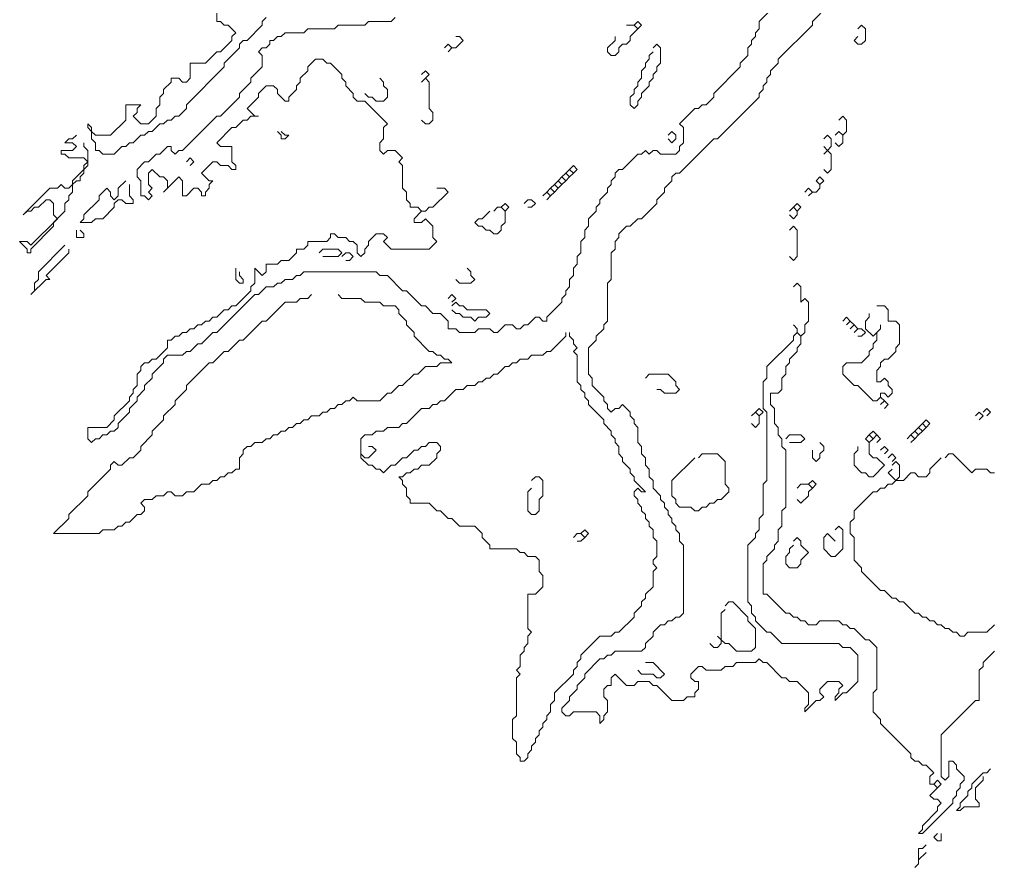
# Model space of a CAD drawing. Header units: metres. Extents: x 0 to 1919, y -1079 to 0.
# Drawn here: x 833 to 1089.5, y -526 to -302.5 of the extents above; entities that cross this region are included whole.
import ezdxf

# ---------------------------------------------------------------- set-up
doc = ezdxf.new("R2010")
doc.units = ezdxf.units.M
doc.layers.add('greeny green lines', color=3, linetype='Continuous')

msp = doc.modelspace()

# ---------------------------------------------------------------- linework, layer by layer
at = {"layer": 'greeny green lines', "lineweight": 20}
for p, q in [((885, -300), (885, -303)), ((1028, -303), (1032, -299)), ((1046, -299), (1042, -303)), ((897, -303), (898, -302)), ((932, -302), (931, -303)), ((885, -303), (886, -303)), ((886, -303), (887, -304)), ((887, -304), (888, -304)), ((888, -304), (890, -306)), ((893, -308), (897, -304)), ((897, -304), (897, -303)), ((909, -305), (908, -306)), ((916, -305), (909, -305)), ((917, -304), (916, -305)), ((924, -304), (917, -304)), ((925, -303), (924, -304)), ((931, -303), (925, -303)), ((993, -304), (995, -304)), ((993, -304), (995, -304)), ((996, -305), (994, -307)), ((995, -304), (996, -303)), ((995, -304), (996, -303)), ((995, -304), (996, -305)), ((996, -303), (997, -304)), ((997, -304), (996, -305)), ((1027, -306), (1028, -305)), ((1028, -305), (1028, -303)), ((1042, -304), (1033, -313)), ((1042, -303), (1042, -304)), ((1054, -305), (1055, -304)), ((1054, -305), (1055, -304)), ((1055, -304), (1056, -305)), ((1056, -305), (1056, -308)), ((890, -306), (889, -307)), ((889, -307), (889, -308)), ((901, -307), (900, -308)), ((902, -307), (901, -307)), ((903, -306), (902, -307)), ((908, -306), (903, -306)), ((948, -307), (949, -307)), ((948, -307), (949, -307)), ((949, -307), (950, -308)), ((990, -308), (990, -307)), ((994, -307), (994, -308)), ((1026, -308), (1027, -307)), ((1027, -307), (1027, -306)), ((1053, -308), (1054, -307)), ((889, -308), (886, -311)), ((887, -314), (891, -310)), ((891, -309), (892, -308)), ((891, -310), (891, -309)), ((892, -308), (893, -308)), ((897, -310), (896, -311)), ((898, -310), (897, -310)), ((899, -309), (898, -310)), ((900, -308), (899, -308)), ((899, -308), (899, -309)), ((945, -310), (946, -309)), ((945, -310), (946, -309)), ((946, -309), (947, -310)), ((947, -310), (946, -309)), ((947, -310), (946, -311)), ((948, -310), (947, -310)), ((950, -308), (948, -310)), ((988, -310), (990, -308)), ((988, -311), (988, -310)), ((992, -309), (991, -310)), ((991, -310), (991, -311)), ((993, -309), (992, -309)), ((994, -308), (993, -309)), ((1000, -310), (1001, -309)), ((1000, -310), (1001, -309)), ((1001, -309), (1002, -310)), ((1002, -310), (1002, -314)), ((1025, -310), (1026, -309)), ((1025, -312), (1025, -310)), ((1026, -309), (1026, -308)), ((1054, -309), (1053, -308)), ((1055, -309), (1054, -309)), ((1056, -308), (1055, -309)), ((885, -311), (882, -314)), ((886, -311), (885, -311)), ((896, -311), (897, -312)), ((897, -312), (897, -315)), ((989, -312), (988, -311)), ((990, -312), (989, -312)), ((991, -311), (990, -312)), ((999, -312), (1000, -311)), ((999, -313), (999, -312)), ((1023, -314), (1025, -312)), ((877, -325), (887, -315)), ((882, -314), (878, -314)), ((878, -314), (878, -318)), ((887, -315), (887, -314)), ((897, -315), (894, -318)), ((909, -315), (911, -313)), ((909, -316), (909, -315)), ((911, -313), (913, -313)), ((913, -313), (914, -314)), ((914, -314), (915, -314)), ((915, -314), (918, -317)), ((997, -316), (998, -315)), ((998, -314), (999, -313)), ((998, -315), (998, -314)), ((1002, -314), (1001, -315)), ((1001, -315), (1001, -316)), ((1016, -322), (1023, -315)), ((1023, -315), (1023, -314)), ((1033, -314), (1031, -316)), ((1033, -313), (1033, -314)), ((875, -318), (873, -318)), ((873, -318), (873, -319)), ((876, -319), (875, -318)), ((878, -318), (877, -319)), ((894, -318), (894, -319)), ((907, -318), (909, -316)), ((907, -319), (907, -318)), ((918, -317), (918, -318)), ((918, -318), (919, -319)), ((928, -318), (929, -319)), ((928, -318), (929, -319)), ((939, -317), (940, -316)), ((939, -317), (940, -316)), ((939, -319), (940, -318)), ((939, -319), (940, -318)), ((940, -316), (941, -317)), ((941, -317), (940, -318)), ((940, -318), (941, -319)), ((996, -319), (997, -318)), ((997, -318), (997, -316)), ((1000, -318), (999, -319)), ((1001, -316), (1000, -317)), ((1000, -317), (1000, -318)), ((1031, -317), (1030, -318)), ((1030, -318), (1030, -319)), ((1031, -316), (1031, -317)), ((873, -319), (871, -321)), ((877, -319), (876, -319)), ((894, -319), (891, -322)), ((896, -322), (898, -320)), ((898, -320), (900, -320)), ((900, -320), (901, -321)), ((906, -320), (907, -319)), ((906, -321), (906, -320)), ((919, -319), (919, -320)), ((919, -320), (921, -322)), ((929, -319), (929, -320)), ((929, -320), (930, -321)), ((941, -319), (941, -326)), ((995, -321), (996, -320)), ((996, -320), (996, -319)), ((999, -320), (997, -322)), ((999, -319), (999, -320)), ((1030, -319), (1029, -320)), ((1029, -320), (1029, -321)), ((871, -322), (870, -323)), ((870, -323), (870, -325)), ((871, -321), (871, -322)), ((891, -323), (886, -328)), ((891, -322), (891, -323)), ((893, -326), (896, -323)), ((896, -323), (896, -322)), ((901, -321), (901, -322)), ((901, -322), (903, -324)), ((904, -323), (906, -321)), ((904, -324), (904, -323)), ((921, -322), (921, -323)), ((921, -323), (922, -324)), ((925, -323), (924, -322)), ((926, -323), (925, -323)), ((927, -324), (926, -323)), ((930, -323), (929, -324)), ((930, -321), (930, -323)), ((994, -323), (995, -322)), ((994, -325), (994, -323)), ((995, -322), (995, -321)), ((997, -323), (996, -324)), ((997, -322), (997, -323)), ((1014, -325), (1016, -323)), ((1016, -323), (1016, -322)), ((1028, -323), (1017, -334)), ((1029, -321), (1028, -322)), ((1028, -322), (1028, -323)), ((865, -325), (861, -325)), ((861, -325), (861, -329)), ((864, -326), (865, -325)), ((870, -325), (869, -326)), ((877, -326), (877, -325)), ((903, -324), (904, -324)), ((922, -324), (924, -324)), ((924, -324), (930, -330)), ((929, -324), (927, -324)), ((995, -326), (994, -325)), ((996, -325), (995, -326)), ((996, -324), (996, -325)), ((1012, -326), (1013, -325)), ((1013, -325), (1014, -325)), ((863, -328), (864, -327)), ((865, -330), (863, -328)), ((864, -327), (864, -326)), ((869, -328), (867, -330)), ((869, -326), (869, -328)), ((873, -329), (874, -328)), ((874, -328), (875, -328)), ((875, -328), (877, -326)), ((885, -328), (876, -337)), ((886, -328), (885, -328)), ((895, -328), (893, -326)), ((893, -329), (894, -328)), ((894, -328), (896, -328)), ((896, -328), (895, -328)), ((941, -326), (942, -327)), ((942, -327), (942, -329)), ((1007, -330), (1011, -326)), ((1011, -326), (1012, -326)), ((1049, -329), (1050, -328)), ((1049, -329), (1050, -328)), ((1050, -328), (1051, -329)), ((852, -331), (851, -330)), ((851, -330), (851, -331)), ((861, -329), (857, -333)), ((867, -330), (865, -330)), ((868, -332), (870, -330)), ((870, -330), (871, -330)), ((871, -330), (872, -329)), ((872, -329), (873, -329)), ((890, -331), (892, -329)), ((892, -329), (893, -329)), ((930, -330), (929, -331)), ((940, -330), (939, -329)), ((941, -330), (940, -330)), ((942, -329), (941, -330)), ((1008, -331), (1007, -330)), ((1051, -329), (1051, -332)), ((848, -333), (847, -334)), ((848, -333), (847, -334)), ((851, -331), (852, -332)), ((852, -332), (852, -331)), ((853, -333), (852, -332)), ((852, -332), (852, -334)), ((857, -333), (853, -333)), ((863, -335), (865, -333)), ((865, -333), (866, -333)), ((866, -333), (867, -332)), ((867, -332), (868, -332)), ((885, -335), (889, -331)), ((889, -331), (890, -331)), ((901, -332), (902, -333)), ((901, -332), (902, -333)), ((903, -333), (902, -332)), ((902, -333), (902, -334)), ((903, -334), (904, -333)), ((904, -333), (903, -333)), ((929, -331), (929, -334)), ((1004, -333), (1005, -332)), ((1004, -333), (1005, -332)), ((1005, -332), (1006, -333)), ((1006, -333), (1006, -334)), ((1008, -335), (1008, -331)), ((1045, -334), (1046, -333)), ((1045, -334), (1046, -333)), ((1046, -333), (1047, -334)), ((1048, -333), (1049, -332)), ((1048, -333), (1049, -332)), ((1049, -332), (1050, -333)), ((1050, -333), (1049, -332)), ((1051, -332), (1050, -333)), ((1050, -333), (1050, -335)), ((846, -334), (845, -335)), ((845, -335), (847, -335)), ((847, -334), (846, -334)), ((847, -335), (848, -336)), ((848, -336), (847, -337)), ((850, -336), (850, -335)), ((851, -337), (850, -336)), ((852, -334), (853, -335)), ((853, -335), (853, -337)), ((858, -338), (860, -336)), ((860, -336), (861, -336)), ((861, -336), (862, -335)), ((862, -335), (863, -335)), ((872, -336), (870, -338)), ((873, -336), (872, -336)), ((873, -337), (873, -336)), ((886, -336), (885, -335)), ((889, -336), (886, -336)), ((889, -340), (889, -336)), ((902, -334), (903, -334)), ((929, -334), (928, -335)), ((928, -335), (928, -337)), ((1005, -335), (1004, -334)), ((1006, -334), (1005, -335)), ((1016, -334), (1007, -343)), ((1007, -336), (1008, -335)), ((1007, -337), (1007, -336)), ((1017, -334), (1016, -334)), ((1046, -337), (1045, -336)), ((1047, -336), (1046, -337)), ((1047, -334), (1047, -336)), ((1049, -336), (1048, -335)), ((1050, -335), (1049, -336)), ((847, -337), (844, -337)), ((844, -337), (844, -338)), ((844, -338), (845, -338)), ((845, -338), (846, -339)), ((851, -341), (851, -337)), ((853, -337), (854, -337)), ((854, -337), (855, -338)), ((855, -338), (858, -338)), ((869, -338), (867, -340)), ((870, -338), (869, -338)), ((874, -338), (873, -337)), ((875, -337), (874, -338)), ((876, -337), (875, -337)), ((928, -337), (929, -338)), ((929, -338), (930, -337)), ((930, -337), (932, -337)), ((932, -337), (934, -339)), ((992, -342), (996, -338)), ((996, -338), (997, -338)), ((997, -338), (998, -337)), ((998, -337), (999, -338)), ((999, -338), (1000, -337)), ((1000, -337), (1001, -337)), ((1001, -337), (1002, -338)), ((1002, -338), (1006, -338)), ((1006, -338), (1007, -337)), ((1045, -338), (1046, -337)), ((1045, -338), (1046, -337)), ((1046, -337), (1047, -338)), ((1047, -338), (1047, -342)), ((846, -339), (850, -339)), ((850, -339), (851, -340)), ((851, -340), (850, -341)), ((850, -341), (850, -342)), ((850, -342), (851, -341)), ((866, -340), (864, -342)), ((867, -340), (866, -340)), ((877, -340), (878, -339)), ((877, -340), (878, -339)), ((878, -339), (879, -340)), ((879, -340), (878, -341)), ((881, -343), (884, -340)), ((884, -340), (885, -340)), ((885, -340), (886, -341)), ((886, -341), (888, -341)), ((888, -341), (889, -342)), ((890, -341), (889, -340)), ((890, -342), (890, -341)), ((934, -339), (933, -340)), ((933, -340), (934, -341)), ((934, -341), (934, -347)), ((978, -342), (979, -341)), ((978, -342), (979, -341)), ((979, -341), (980, -342)), ((850, -342), (847, -345)), ((849, -344), (850, -343)), ((850, -343), (850, -342)), ((864, -342), (864, -344)), ((867, -343), (868, -342)), ((867, -346), (867, -343)), ((868, -342), (870, -344)), ((883, -345), (881, -343)), ((889, -342), (890, -342)), ((976, -344), (977, -343)), ((976, -344), (977, -343)), ((977, -343), (978, -342)), ((977, -343), (978, -342)), ((977, -343), (978, -344)), ((978, -342), (979, -343)), ((979, -343), (978, -344)), ((980, -342), (979, -343)), ((990, -343), (991, -342)), ((990, -344), (990, -343)), ((991, -342), (992, -342)), ((1006, -343), (1005, -344)), ((1007, -343), (1006, -343)), ((1046, -343), (1045, -342)), ((1047, -342), (1046, -343)), ((844, -346), (843, -347)), ((845, -347), (844, -346)), ((847, -346), (846, -347)), ((847, -345), (847, -346)), ((847, -346), (848, -345)), ((847, -348), (847, -346)), ((848, -345), (849, -345)), ((849, -345), (849, -344)), ((861, -345), (859, -347)), ((861, -345), (859, -347)), ((862, -349), (862, -346)), ((864, -344), (865, -345)), ((865, -345), (865, -349)), ((868, -347), (867, -346)), ((870, -344), (871, -344)), ((871, -344), (872, -345)), ((871, -348), (875, -344)), ((872, -345), (872, -347)), ((875, -344), (876, -345)), ((876, -345), (876, -349)), ((883, -346), (884, -345)), ((884, -345), (883, -345)), ((883, -347), (883, -346)), ((973, -347), (974, -346)), ((973, -347), (974, -346)), ((974, -346), (975, -345)), ((974, -346), (975, -345)), ((974, -346), (975, -347)), ((975, -345), (976, -344)), ((975, -345), (976, -344)), ((975, -345), (976, -346)), ((976, -346), (975, -347)), ((976, -344), (977, -345)), ((977, -345), (976, -346)), ((978, -344), (977, -345)), ((988, -347), (989, -346)), ((989, -345), (990, -344)), ((989, -346), (989, -345)), ((1005, -345), (1003, -347)), ((1005, -344), (1005, -345)), ((1043, -345), (1044, -344)), ((1043, -345), (1044, -344)), ((1043, -345), (1044, -346)), ((1043, -345), (1044, -346)), ((1044, -344), (1045, -345)), ((1045, -345), (1044, -346)), ((1044, -346), (1044, -347)), ((841, -347), (834, -354)), ((843, -347), (841, -347)), ((846, -347), (845, -347)), ((846, -349), (847, -348)), ((856, -347), (854, -349)), ((857, -348), (856, -347)), ((857, -349), (857, -348)), ((859, -347), (859, -349)), ((867, -348), (868, -347)), ((868, -349), (867, -348)), ((872, -347), (871, -348)), ((877, -349), (879, -347)), ((879, -347), (880, -347)), ((880, -347), (881, -348)), ((881, -348), (881, -349)), ((882, -348), (883, -347)), ((882, -349), (882, -348)), ((934, -347), (935, -348)), ((935, -348), (935, -350)), ((946, -348), (942, -352)), ((943, -347), (945, -347)), ((943, -347), (945, -347)), ((945, -347), (946, -348)), ((971, -349), (972, -348)), ((971, -349), (972, -348)), ((972, -348), (973, -347)), ((972, -348), (973, -347)), ((972, -348), (973, -349)), ((973, -347), (974, -348)), ((974, -348), (973, -349)), ((975, -347), (974, -348)), ((986, -350), (988, -348)), ((988, -348), (988, -347)), ((1003, -348), (1001, -350)), ((1003, -347), (1003, -348)), ((1040, -348), (1041, -347)), ((1040, -348), (1041, -347)), ((1041, -347), (1042, -348)), ((1042, -348), (1041, -347)), ((1042, -348), (1041, -349)), ((1043, -348), (1042, -348)), ((1044, -347), (1043, -348)), ((838, -352), (840, -350)), ((840, -350), (841, -350)), ((841, -350), (842, -351)), ((842, -351), (842, -354)), ((845, -351), (846, -350)), ((845, -353), (845, -351)), ((846, -350), (846, -349)), ((854, -350), (850, -354)), ((854, -349), (854, -350)), ((858, -350), (857, -349)), ((859, -349), (858, -350)), ((858, -351), (859, -350)), ((858, -352), (858, -351)), ((859, -350), (860, -350)), ((860, -350), (861, -351)), ((861, -351), (863, -351)), ((863, -350), (862, -349)), ((863, -351), (863, -350)), ((865, -349), (866, -349)), ((866, -349), (867, -350)), ((867, -350), (868, -349)), ((876, -349), (877, -349)), ((881, -349), (882, -349)), ((935, -350), (936, -351)), ((936, -351), (936, -352)), ((960, -352), (961, -351)), ((960, -352), (961, -351)), ((961, -351), (962, -352)), ((966, -351), (967, -350)), ((966, -351), (967, -350)), ((967, -350), (968, -350)), ((968, -350), (969, -351)), ((969, -351), (968, -352)), ((973, -349), (972, -350)), ((985, -352), (986, -351)), ((986, -351), (986, -350)), ((1001, -351), (997, -355)), ((1001, -350), (1001, -351)), ((1037, -352), (1038, -351)), ((1037, -352), (1038, -351)), ((1038, -351), (1039, -352)), ((834, -354), (835, -353)), ((835, -353), (836, -353)), ((836, -353), (837, -352)), ((837, -352), (838, -352)), ((842, -356), (845, -353)), ((855, -355), (858, -352)), ((936, -352), (938, -352)), ((939, -353), (937, -355)), ((938, -352), (939, -353)), ((939, -353), (938, -352)), ((940, -353), (939, -353)), ((941, -352), (940, -353)), ((942, -352), (941, -352)), ((955, -355), (957, -353)), ((958, -353), (959, -352)), ((958, -353), (959, -352)), ((959, -352), (960, -352)), ((960, -352), (961, -353)), ((962, -352), (961, -353)), ((961, -353), (961, -356)), ((968, -352), (967, -352)), ((983, -355), (985, -353)), ((985, -353), (985, -352)), ((1036, -353), (1037, -352)), ((1036, -353), (1037, -352)), ((1037, -352), (1038, -353)), ((1039, -352), (1038, -353)), ((1038, -353), (1038, -354)), ((843, -355), (836, -362)), ((842, -354), (843, -355)), ((842, -357), (842, -356)), ((850, -355), (849, -356)), ((849, -356), (852, -356)), ((850, -354), (850, -355)), ((852, -356), (853, -355)), ((853, -355), (855, -355)), ((937, -355), (937, -356)), ((937, -356), (939, -356)), ((939, -356), (940, -355)), ((940, -355), (942, -357)), ((953, -356), (954, -355)), ((954, -357), (953, -356)), ((954, -355), (955, -355)), ((961, -356), (960, -357)), ((983, -357), (983, -355)), ((996, -355), (994, -357)), ((997, -355), (996, -355)), ((1037, -355), (1036, -354)), ((1038, -354), (1037, -355)), ((836, -363), (842, -357)), ((848, -358), (848, -360)), ((848, -358), (848, -360)), ((850, -359), (849, -358)), ((850, -360), (850, -359)), ((916, -359), (915, -359)), ((915, -359), (915, -360)), ((917, -360), (916, -359)), ((927, -359), (925, -361)), ((929, -359), (927, -359)), ((930, -360), (929, -359)), ((942, -357), (942, -360)), ((955, -357), (954, -357)), ((956, -358), (955, -357)), ((957, -358), (956, -358)), ((958, -359), (957, -358)), ((959, -359), (958, -359)), ((960, -358), (959, -359)), ((960, -357), (960, -358)), ((982, -358), (983, -357)), ((982, -360), (982, -358)), ((993, -357), (991, -359)), ((991, -359), (991, -360)), ((994, -357), (993, -357)), ((1036, -358), (1037, -357)), ((1036, -358), (1037, -357)), ((1037, -357), (1038, -358)), ((1038, -358), (1038, -365)), ((835, -361), (833, -361)), ((833, -361), (835, -363)), ((836, -362), (835, -361)), ((848, -360), (850, -360)), ((914, -361), (909, -361)), ((909, -361), (909, -362)), ((915, -360), (914, -361)), ((919, -360), (917, -360)), ((920, -361), (919, -360)), ((921, -361), (920, -361)), ((922, -362), (921, -361)), ((925, -361), (925, -362)), ((929, -361), (930, -360)), ((931, -363), (929, -361)), ((943, -361), (941, -363)), ((942, -360), (943, -361)), ((981, -361), (982, -360)), ((981, -364), (981, -361)), ((991, -360), (990, -361)), ((990, -361), (990, -363)), ((835, -363), (835, -364)), ((835, -364), (836, -364)), ((836, -364), (836, -363)), ((845, -362), (838, -369)), ((845, -362), (838, -369)), ((840, -370), (846, -364)), ((846, -364), (846, -363)), ((906, -364), (904, -366)), ((908, -363), (906, -363)), ((906, -363), (906, -364)), ((909, -362), (908, -363)), ((912, -364), (913, -363)), ((912, -364), (913, -363)), ((913, -363), (917, -363)), ((917, -363), (918, -364)), ((918, -364), (917, -365)), ((918, -365), (919, -364)), ((918, -365), (919, -364)), ((919, -364), (920, -364)), ((920, -364), (921, -365)), ((922, -364), (922, -362)), ((923, -365), (922, -364)), ((924, -364), (923, -365)), ((925, -362), (924, -363)), ((924, -363), (924, -364)), ((941, -363), (931, -363)), ((980, -365), (981, -364)), ((990, -363), (989, -364)), ((989, -364), (989, -371)), ((902, -366), (901, -367)), ((904, -366), (902, -366)), ((917, -365), (913, -365)), ((920, -366), (919, -366)), ((921, -365), (920, -366)), ((980, -367), (980, -365)), ((1037, -366), (1036, -365)), ((1038, -365), (1037, -366)), ((838, -369), (838, -371)), ((890, -368), (890, -371)), ((890, -368), (890, -371)), ((891, -370), (891, -369)), ((897, -370), (895, -368)), ((895, -368), (895, -372)), ((898, -369), (897, -370)), ((901, -367), (898, -367)), ((898, -367), (898, -369)), ((907, -370), (908, -369)), ((908, -369), (927, -369)), ((927, -369), (928, -370)), ((951, -368), (952, -369)), ((951, -368), (952, -369)), ((952, -369), (952, -370)), ((979, -368), (980, -367)), ((979, -370), (979, -368)), ((836, -375), (840, -371)), ((838, -371), (837, -372)), ((841, -371), (840, -370)), ((840, -371), (841, -371)), ((890, -371), (891, -372)), ((892, -371), (891, -370)), ((892, -372), (892, -371)), ((902, -372), (903, -371)), ((903, -371), (905, -371)), ((905, -371), (906, -370)), ((906, -370), (907, -370)), ((928, -370), (930, -370)), ((930, -370), (934, -374)), ((949, -372), (948, -371)), ((952, -370), (953, -371)), ((953, -371), (952, -372)), ((978, -371), (979, -370)), ((978, -373), (978, -371)), ((989, -371), (988, -372)), ((837, -374), (836, -375)), ((837, -372), (837, -374)), ((894, -374), (890, -378)), ((891, -372), (892, -372)), ((895, -372), (894, -373)), ((894, -373), (894, -374)), ((896, -375), (898, -373)), ((898, -373), (900, -373)), ((900, -373), (901, -372)), ((901, -372), (902, -372)), ((934, -374), (935, -374)), ((935, -374), (939, -378)), ((952, -372), (949, -372)), ((977, -374), (978, -373)), ((977, -375), (977, -374)), ((988, -372), (988, -382)), ((1037, -373), (1038, -372)), ((1037, -373), (1038, -372)), ((1038, -372), (1039, -373)), ((1039, -373), (1039, -377)), ((885, -385), (895, -375)), ((895, -375), (896, -375)), ((903, -377), (898, -382)), ((906, -377), (903, -377)), ((907, -376), (906, -377)), ((909, -376), (907, -376)), ((910, -375), (909, -376)), ((910, -375), (909, -376)), ((918, -376), (917, -375)), ((923, -376), (918, -376)), ((924, -377), (923, -376)), ((928, -377), (924, -377)), ((929, -378), (928, -377)), ((946, -376), (947, -375)), ((946, -376), (947, -375)), ((947, -375), (948, -376)), ((948, -376), (947, -377)), ((947, -378), (948, -377)), ((947, -378), (948, -377)), ((948, -377), (949, -378)), ((972, -381), (976, -377)), ((976, -376), (977, -375)), ((976, -377), (976, -376)), ((1039, -377), (1040, -376)), ((1040, -376), (1041, -377)), ((1041, -377), (1041, -382)), ((887, -379), (885, -381)), ((888, -379), (887, -379)), ((889, -378), (888, -379)), ((890, -378), (889, -378)), ((932, -378), (929, -378)), ((933, -379), (932, -378)), ((933, -380), (933, -379)), ((939, -378), (940, -378)), ((940, -378), (942, -380)), ((948, -380), (947, -379)), ((949, -378), (950, -378)), ((950, -378), (951, -379)), ((951, -379), (956, -379)), ((956, -379), (957, -380)), ((1059, -378), (1061, -378)), ((1059, -378), (1061, -378)), ((1061, -378), (1062, -379)), ((1062, -379), (1062, -382)), ((882, -382), (881, -383)), ((883, -382), (882, -382)), ((884, -381), (883, -382)), ((885, -381), (884, -381)), ((897, -382), (892, -387)), ((898, -382), (897, -382)), ((935, -382), (933, -380)), ((935, -383), (935, -382)), ((942, -380), (944, -380)), ((944, -380), (946, -382)), ((946, -382), (946, -384)), ((949, -380), (948, -380)), ((950, -381), (949, -380)), ((952, -381), (950, -381)), ((953, -382), (952, -381)), ((954, -381), (953, -382)), ((956, -381), (954, -381)), ((957, -380), (956, -381)), ((967, -383), (969, -381)), ((969, -381), (970, -381)), ((970, -381), (971, -382)), ((971, -382), (972, -382)), ((972, -382), (972, -381)), ((988, -382), (987, -383)), ((1041, -382), (1040, -383)), ((1050, -382), (1051, -381)), ((1050, -382), (1051, -381)), ((1051, -381), (1052, -382)), ((1051, -383), (1052, -382)), ((1051, -383), (1052, -382)), ((1052, -382), (1051, -383)), ((1052, -382), (1053, -383)), ((1056, -382), (1057, -381)), ((1056, -384), (1056, -382)), ((1057, -381), (1057, -380)), ((1062, -382), (1064, -382)), ((1064, -382), (1065, -383)), ((878, -384), (877, -385)), ((879, -384), (878, -384)), ((880, -383), (879, -384)), ((881, -383), (880, -383)), ((937, -385), (935, -383)), ((946, -384), (948, -384)), ((948, -384), (949, -385)), ((953, -385), (954, -384)), ((954, -384), (957, -384)), ((957, -384), (958, -385)), ((959, -385), (961, -383)), ((961, -383), (963, -383)), ((963, -383), (964, -384)), ((964, -384), (965, -384)), ((965, -384), (966, -383)), ((966, -383), (967, -383)), ((987, -384), (985, -386)), ((987, -383), (987, -384)), ((1038, -384), (1037, -383)), ((1038, -385), (1038, -384)), ((1040, -383), (1040, -385)), ((1052, -384), (1053, -383)), ((1052, -384), (1053, -383)), ((1053, -383), (1052, -384)), ((1053, -383), (1054, -384)), ((1053, -385), (1054, -384)), ((1053, -385), (1054, -384)), ((1054, -384), (1053, -385)), ((1054, -384), (1055, -384)), ((1055, -384), (1056, -385)), ((1058, -386), (1056, -384)), ((1060, -384), (1058, -386)), ((1059, -385), (1060, -384)), ((1060, -384), (1060, -383)), ((1060, -383), (1060, -384)), ((1065, -383), (1065, -388)), ((873, -387), (872, -387)), ((872, -387), (872, -389)), ((874, -386), (873, -387)), ((875, -386), (874, -386)), ((876, -385), (875, -386)), ((877, -385), (876, -385)), ((881, -388), (884, -385)), ((884, -385), (885, -385)), ((891, -387), (888, -390)), ((892, -387), (891, -387)), ((937, -386), (937, -385)), ((941, -390), (937, -386)), ((949, -385), (953, -385)), ((958, -385), (959, -385)), ((977, -386), (973, -390)), ((977, -385), (977, -386)), ((977, -385), (977, -386)), ((978, -386), (978, -385)), ((979, -387), (978, -386)), ((979, -388), (979, -387)), ((985, -387), (983, -389)), ((985, -386), (985, -387)), ((1030, -394), (1037, -387)), ((1037, -386), (1038, -385)), ((1037, -387), (1037, -386)), ((1038, -385), (1039, -386)), ((1039, -386), (1038, -385)), ((1040, -385), (1039, -386)), ((1039, -386), (1039, -388)), ((1055, -386), (1054, -386)), ((1056, -385), (1055, -386)), ((1058, -388), (1059, -387)), ((1059, -387), (1059, -385)), ((872, -389), (869, -392)), ((878, -390), (880, -388)), ((880, -388), (881, -388)), ((980, -389), (979, -388)), ((979, -390), (980, -389)), ((983, -389), (983, -396)), ((1039, -388), (1038, -389)), ((1038, -389), (1038, -390)), ((1057, -390), (1058, -389)), ((1058, -389), (1058, -388)), ((1065, -388), (1064, -389)), ((1064, -389), (1064, -390)), ((868, -392), (867, -393)), ((869, -392), (868, -392)), ((871, -392), (872, -391)), ((871, -393), (871, -392)), ((872, -391), (876, -391)), ((876, -391), (877, -390)), ((877, -390), (878, -390)), ((887, -390), (884, -393)), ((888, -390), (887, -390)), ((942, -390), (941, -390)), ((943, -391), (942, -390)), ((944, -391), (943, -391)), ((945, -392), (944, -391)), ((946, -392), (945, -392)), ((947, -393), (946, -392)), ((965, -392), (964, -393)), ((967, -392), (965, -392)), ((968, -391), (967, -392)), ((971, -391), (968, -391)), ((972, -390), (971, -391)), ((973, -390), (972, -390)), ((980, -391), (979, -390)), ((980, -398), (980, -391)), ((1038, -390), (1036, -392)), ((1036, -392), (1036, -393)), ((1055, -393), (1057, -391)), ((1057, -391), (1057, -390)), ((1061, -392), (1060, -393)), ((1062, -392), (1061, -392)), ((1064, -390), (1062, -392)), ((865, -395), (864, -396)), ((866, -393), (865, -394)), ((865, -394), (865, -395)), ((867, -393), (866, -393)), ((868, -396), (871, -393)), ((883, -393), (877, -399)), ((884, -393), (883, -393)), ((938, -396), (940, -394)), ((940, -394), (943, -394)), ((943, -394), (944, -393)), ((944, -393), (947, -393)), ((961, -394), (959, -396)), ((962, -394), (961, -394)), ((963, -393), (962, -394)), ((964, -393), (963, -393)), ((1030, -397), (1030, -394)), ((1036, -393), (1035, -394)), ((1035, -394), (1035, -396)), ((1050, -394), (1051, -393)), ((1050, -396), (1050, -394)), ((1051, -393), (1055, -393)), ((1060, -394), (1059, -395)), ((1059, -395), (1059, -398)), ((1060, -393), (1060, -394)), ((864, -396), (864, -399)), ((866, -399), (868, -397)), ((868, -397), (868, -396)), ((934, -399), (937, -396)), ((937, -396), (938, -396)), ((956, -397), (955, -398)), ((957, -397), (956, -397)), ((958, -396), (957, -397)), ((959, -396), (958, -396)), ((983, -396), (984, -397)), ((984, -397), (984, -399)), ((998, -397), (999, -396)), ((998, -397), (999, -396)), ((999, -396), (1004, -396)), ((1004, -396), (1006, -398)), ((1029, -398), (1030, -397)), ((1035, -396), (1034, -397)), ((1034, -397), (1034, -400)), ((1053, -399), (1050, -396)), ((1060, -398), (1061, -397)), ((1061, -397), (1062, -398)), ((864, -399), (863, -400)), ((863, -400), (863, -401)), ((864, -402), (866, -400)), ((866, -400), (866, -399)), ((877, -400), (874, -403)), ((877, -399), (877, -400)), ((931, -401), (933, -399)), ((933, -399), (934, -399)), ((948, -400), (945, -403)), ((950, -400), (948, -400)), ((951, -399), (950, -400)), ((953, -399), (951, -399)), ((954, -398), (953, -399)), ((955, -398), (954, -398)), ((981, -399), (980, -398)), ((981, -400), (981, -399)), ((982, -401), (981, -400)), ((984, -399), (987, -402)), ((1002, -400), (1001, -400)), ((1003, -401), (1002, -400)), ((1006, -398), (1006, -399)), ((1006, -399), (1007, -400)), ((1007, -400), (1006, -401)), ((1029, -405), (1029, -398)), ((1034, -400), (1033, -401)), ((1054, -399), (1053, -399)), ((1058, -403), (1054, -399)), ((1059, -398), (1060, -398)), ((1062, -398), (1062, -399)), ((1062, -399), (1063, -400)), ((1063, -400), (1063, -401)), ((863, -401), (862, -402)), ((862, -402), (862, -403)), ((864, -403), (864, -402)), ((920, -403), (921, -402)), ((921, -402), (922, -403)), ((928, -403), (930, -401)), ((930, -401), (931, -401)), ((982, -402), (982, -401)), ((983, -403), (982, -402)), ((987, -402), (987, -403)), ((1006, -401), (1003, -401)), ((1033, -401), (1031, -401)), ((1031, -401), (1031, -404)), ((1059, -403), (1060, -402)), ((1059, -403), (1060, -402)), ((1060, -402), (1059, -403)), ((1061, -401), (1060, -401)), ((1060, -401), (1060, -402)), ((1060, -402), (1061, -403)), ((1062, -402), (1061, -401)), ((1063, -401), (1062, -402)), ((862, -403), (858, -407)), ((862, -405), (864, -403)), ((862, -406), (862, -405)), ((874, -404), (871, -407)), ((874, -403), (874, -404)), ((914, -406), (915, -405)), ((915, -405), (916, -405)), ((916, -405), (917, -404)), ((917, -404), (918, -404)), ((918, -404), (919, -403)), ((919, -403), (920, -403)), ((922, -403), (928, -403)), ((939, -405), (935, -409)), ((941, -405), (939, -405)), ((942, -404), (941, -405)), ((943, -404), (942, -404)), ((944, -403), (943, -404)), ((945, -403), (944, -403)), ((983, -404), (983, -403)), ((987, -408), (983, -404)), ((987, -403), (988, -404)), ((988, -404), (988, -405)), ((988, -405), (989, -406)), ((989, -406), (990, -405)), ((990, -405), (991, -405)), ((991, -405), (992, -404)), ((992, -404), (994, -406)), ((1027, -406), (1028, -405)), ((1027, -406), (1028, -405)), ((1028, -405), (1029, -406)), ((1030, -406), (1029, -405)), ((1031, -404), (1032, -405)), ((1032, -405), (1032, -409)), ((1059, -403), (1058, -403)), ((1060, -404), (1061, -403)), ((1060, -404), (1061, -403)), ((1061, -403), (1060, -404)), ((1061, -403), (1062, -404)), ((1062, -404), (1061, -405)), ((1087, -406), (1088, -405)), ((1087, -406), (1088, -405)), ((1088, -405), (1089, -406)), ((858, -407), (858, -408)), ((859, -409), (862, -406)), ((871, -407), (871, -408)), ((909, -408), (910, -407)), ((910, -407), (912, -407)), ((912, -407), (913, -406)), ((913, -406), (914, -406)), ((994, -406), (994, -407)), ((994, -407), (995, -408)), ((1026, -407), (1027, -406)), ((1026, -407), (1027, -406)), ((1027, -406), (1028, -407)), ((1029, -406), (1028, -407)), ((1028, -407), (1028, -409)), ((1030, -424), (1030, -406)), ((1085, -407), (1086, -406)), ((1085, -407), (1086, -406)), ((1086, -406), (1087, -407)), ((1087, -407), (1086, -408)), ((1089, -406), (1088, -407)), ((856, -410), (851, -410)), ((851, -410), (851, -413)), ((858, -408), (856, -410)), ((858, -411), (859, -410)), ((859, -410), (859, -409)), ((871, -408), (868, -411)), ((903, -411), (904, -410)), ((904, -410), (905, -410)), ((905, -410), (906, -409)), ((906, -409), (907, -409)), ((907, -409), (908, -408)), ((908, -408), (909, -408)), ((930, -410), (929, -411)), ((933, -410), (930, -410)), ((934, -409), (933, -410)), ((935, -409), (934, -409)), ((987, -409), (987, -408)), ((989, -411), (987, -409)), ((995, -408), (995, -409)), ((995, -409), (996, -410)), ((996, -410), (996, -414)), ((1027, -410), (1026, -409)), ((1028, -409), (1027, -410)), ((1032, -409), (1033, -410)), ((1033, -410), (1033, -412)), ((1069, -411), (1070, -410)), ((1069, -411), (1070, -410)), ((1070, -410), (1071, -409)), ((1070, -410), (1071, -409)), ((1070, -410), (1071, -411)), ((1071, -409), (1072, -408)), ((1071, -409), (1072, -408)), ((1071, -409), (1072, -410)), ((1072, -410), (1071, -411)), ((1072, -408), (1073, -409)), ((1073, -409), (1072, -410)), ((854, -413), (855, -412)), ((855, -412), (856, -412)), ((856, -412), (857, -411)), ((857, -411), (858, -411)), ((868, -412), (865, -415)), ((868, -411), (868, -412)), ((899, -413), (900, -412)), ((900, -412), (901, -412)), ((901, -412), (902, -411)), ((902, -411), (903, -411)), ((924, -412), (923, -413)), ((926, -412), (924, -412)), ((927, -411), (926, -412)), ((929, -411), (927, -411)), ((989, -412), (989, -411)), ((990, -413), (989, -412)), ((1033, -412), (1034, -413)), ((1035, -413), (1036, -412)), ((1035, -413), (1036, -412)), ((1036, -412), (1039, -412)), ((1039, -412), (1040, -413)), ((1056, -413), (1057, -412)), ((1056, -413), (1057, -412)), ((1057, -412), (1058, -411)), ((1057, -412), (1058, -411)), ((1057, -412), (1058, -413)), ((1058, -411), (1059, -412)), ((1058, -413), (1059, -412)), ((1058, -413), (1059, -412)), ((1059, -412), (1058, -413)), ((1059, -412), (1060, -413)), ((1067, -413), (1068, -412)), ((1067, -413), (1068, -412)), ((1068, -412), (1069, -411)), ((1068, -412), (1069, -411)), ((1068, -412), (1069, -413)), ((1069, -411), (1070, -412)), ((1070, -412), (1069, -413)), ((1071, -411), (1070, -412)), ((851, -413), (852, -414)), ((852, -414), (853, -413)), ((853, -413), (854, -413)), ((865, -415), (865, -416)), ((892, -416), (893, -415)), ((893, -415), (894, -415)), ((894, -415), (895, -414)), ((895, -414), (897, -414)), ((897, -414), (898, -413)), ((898, -413), (899, -413)), ((923, -413), (923, -418)), ((925, -415), (926, -415)), ((925, -415), (926, -415)), ((926, -415), (927, -416)), ((938, -416), (939, -415)), ((939, -415), (940, -415)), ((940, -415), (941, -414)), ((941, -414), (943, -414)), ((943, -414), (944, -415)), ((944, -415), (944, -416)), ((990, -414), (990, -413)), ((991, -415), (990, -414)), ((991, -417), (991, -415)), ((996, -414), (997, -415)), ((997, -415), (997, -417)), ((1034, -413), (1034, -415)), ((1034, -415), (1035, -416)), ((1039, -414), (1036, -414)), ((1040, -413), (1039, -414)), ((1044, -414), (1045, -415)), ((1044, -414), (1045, -415)), ((1045, -415), (1045, -416)), ((1054, -416), (1054, -415)), ((1056, -413), (1057, -414)), ((1056, -413), (1057, -414)), ((1058, -413), (1057, -414)), ((1057, -414), (1057, -417)), ((1060, -413), (1059, -414)), ((1060, -416), (1061, -415)), ((1060, -416), (1061, -415)), ((1061, -415), (1062, -416)), ((1069, -413), (1068, -414)), ((862, -418), (860, -420)), ((863, -418), (862, -418)), ((865, -416), (863, -418)), ((891, -418), (892, -417)), ((891, -421), (891, -418)), ((892, -417), (892, -416)), ((924, -418), (923, -417)), ((923, -418), (925, -420)), ((925, -418), (924, -418)), ((927, -416), (925, -418)), ((932, -420), (934, -418)), ((934, -418), (935, -418)), ((935, -418), (937, -416)), ((937, -416), (938, -416)), ((943, -418), (941, -420)), ((944, -416), (943, -417)), ((943, -417), (943, -418)), ((992, -418), (991, -417)), ((992, -419), (992, -418)), ((997, -417), (998, -418)), ((998, -418), (998, -420)), ((1005, -424), (1011, -418)), ((1012, -418), (1013, -417)), ((1012, -418), (1013, -417)), ((1013, -417), (1017, -417)), ((1017, -417), (1019, -419)), ((1035, -416), (1035, -431)), ((1042, -418), (1042, -416)), ((1043, -419), (1042, -418)), ((1044, -418), (1043, -419)), ((1045, -416), (1044, -417)), ((1044, -417), (1044, -418)), ((1053, -417), (1054, -416)), ((1053, -420), (1053, -417)), ((1057, -417), (1058, -418)), ((1058, -418), (1059, -418)), ((1059, -418), (1061, -420)), ((1062, -416), (1061, -417)), ((1062, -418), (1063, -417)), ((1062, -418), (1063, -417)), ((1063, -417), (1064, -418)), ((1064, -418), (1063, -419)), ((1073, -421), (1076, -418)), ((1077, -418), (1078, -417)), ((1077, -418), (1078, -417)), ((1078, -417), (1079, -417)), ((1079, -417), (1084, -422)), ((858, -419), (857, -420)), ((857, -420), (857, -421)), ((859, -420), (858, -419)), ((860, -420), (859, -420)), ((925, -420), (926, -420)), ((926, -420), (927, -421)), ((929, -422), (931, -420)), ((931, -420), (932, -420)), ((939, -420), (938, -421)), ((941, -420), (939, -420)), ((994, -421), (992, -419)), ((998, -420), (999, -421)), ((1019, -419), (1019, -425)), ((1055, -422), (1053, -420)), ((1061, -420), (1058, -423)), ((1063, -420), (1064, -419)), ((1063, -420), (1064, -419)), ((1064, -419), (1065, -420)), ((1065, -420), (1065, -423)), ((857, -421), (851, -427)), ((885, -424), (886, -423)), ((886, -423), (887, -423)), ((887, -423), (888, -422)), ((888, -422), (889, -422)), ((889, -422), (890, -421)), ((890, -421), (891, -421)), ((927, -421), (928, -421)), ((928, -421), (929, -422)), ((934, -423), (933, -423)), ((933, -423), (934, -424)), ((935, -422), (934, -423)), ((936, -422), (935, -422)), ((937, -421), (936, -422)), ((938, -421), (937, -421)), ((968, -424), (969, -423)), ((968, -424), (969, -423)), ((969, -423), (970, -423)), ((970, -423), (971, -424)), ((994, -422), (994, -421)), ((995, -423), (994, -422)), ((995, -424), (995, -423)), ((999, -421), (999, -423)), ((999, -423), (1000, -424)), ((1056, -422), (1055, -422)), ((1057, -423), (1056, -422)), ((1058, -423), (1057, -423)), ((1062, -422), (1063, -421)), ((1064, -424), (1062, -422)), ((1065, -423), (1064, -424)), ((1066, -424), (1068, -422)), ((1068, -422), (1069, -422)), ((1069, -422), (1070, -423)), ((1070, -423), (1072, -423)), ((1072, -423), (1073, -422)), ((1073, -422), (1073, -421)), ((1084, -422), (1085, -421)), ((1085, -421), (1088, -421)), ((1088, -421), (1089, -422)), ((1089, -422), (1090, -422)), ((879, -427), (881, -425)), ((881, -425), (883, -425)), ((883, -425), (884, -424)), ((884, -424), (885, -424)), ((934, -424), (934, -425)), ((934, -425), (935, -426)), ((971, -424), (971, -428)), ((998, -427), (995, -424)), ((1000, -424), (1000, -426)), ((1005, -428), (1005, -424)), ((1019, -425), (1020, -426)), ((1029, -425), (1030, -424)), ((1029, -433), (1029, -425)), ((1038, -426), (1039, -425)), ((1038, -426), (1039, -425)), ((1039, -425), (1041, -425)), ((1041, -425), (1042, -424)), ((1041, -425), (1042, -424)), ((1041, -425), (1042, -426)), ((1042, -424), (1043, -425)), ((1043, -425), (1042, -426)), ((1061, -426), (1062, -425)), ((1062, -425), (1063, -425)), ((1063, -425), (1064, -424)), ((1064, -424), (1066, -424)), ((851, -428), (846, -433)), ((851, -427), (851, -428)), ((868, -429), (869, -428)), ((869, -428), (871, -428)), ((871, -428), (872, -427)), ((872, -427), (873, -427)), ((873, -427), (874, -428)), ((874, -428), (876, -428)), ((876, -428), (877, -427)), ((877, -427), (879, -427)), ((935, -426), (935, -428)), ((935, -428), (936, -429)), ((967, -427), (968, -426)), ((967, -432), (967, -427)), ((971, -428), (970, -429)), ((995, -427), (996, -426)), ((995, -428), (995, -427)), ((996, -429), (995, -428)), ((996, -426), (997, -427)), ((997, -427), (998, -427)), ((1000, -426), (1002, -428)), ((1002, -428), (1002, -429)), ((1006, -429), (1005, -428)), ((1020, -427), (1018, -429)), ((1020, -426), (1020, -427)), ((1041, -428), (1039, -430)), ((1042, -426), (1041, -427)), ((1041, -427), (1041, -428)), ((1053, -432), (1058, -427)), ((1058, -427), (1059, -427)), ((1059, -427), (1060, -426)), ((1060, -426), (1061, -426)), ((865, -430), (866, -429)), ((866, -431), (865, -430)), ((866, -429), (868, -429)), ((936, -429), (936, -430)), ((936, -430), (941, -430)), ((941, -430), (943, -432)), ((970, -429), (970, -432)), ((996, -430), (996, -429)), ((997, -431), (996, -430)), ((1002, -429), (1003, -430)), ((1003, -430), (1003, -431)), ((1006, -430), (1006, -429)), ((1007, -431), (1006, -430)), ((1015, -430), (1014, -431)), ((1016, -430), (1015, -430)), ((1017, -429), (1016, -430)), ((1018, -429), (1017, -429)), ((1039, -430), (1038, -429)), ((846, -433), (846, -434)), ((862, -435), (864, -433)), ((864, -433), (865, -433)), ((865, -433), (866, -432)), ((866, -432), (866, -431)), ((943, -432), (944, -432)), ((944, -432), (946, -434)), ((968, -433), (967, -432)), ((969, -433), (968, -433)), ((970, -432), (969, -433)), ((997, -432), (997, -431)), ((998, -433), (997, -432)), ((998, -434), (998, -433)), ((1003, -431), (1004, -432)), ((1004, -432), (1004, -433)), ((1004, -433), (1005, -434)), ((1010, -431), (1007, -431)), ((1011, -432), (1010, -431)), ((1012, -432), (1011, -432)), ((1013, -431), (1012, -432)), ((1014, -431), (1013, -431)), ((1028, -434), (1029, -433)), ((1035, -431), (1034, -432)), ((1034, -432), (1034, -436)), ((1053, -434), (1053, -432)), ((846, -434), (842, -438)), ((858, -437), (859, -436)), ((859, -436), (860, -436)), ((860, -436), (861, -435)), ((861, -435), (862, -435)), ((946, -434), (947, -434)), ((947, -434), (949, -436)), ((949, -436), (953, -436)), ((953, -436), (955, -438)), ((999, -435), (998, -434)), ((999, -436), (999, -435)), ((1000, -437), (999, -436)), ((1005, -434), (1005, -435)), ((1005, -435), (1006, -436)), ((1006, -436), (1006, -437)), ((1028, -437), (1028, -434)), ((1034, -436), (1033, -437)), ((1048, -437), (1049, -436)), ((1048, -437), (1049, -436)), ((1049, -436), (1050, -437)), ((1052, -435), (1053, -434)), ((1052, -438), (1052, -435)), ((842, -438), (854, -438)), ((854, -438), (855, -437)), ((855, -437), (858, -437)), ((955, -438), (955, -439)), ((979, -439), (980, -438)), ((979, -439), (980, -438)), ((980, -438), (981, -438)), ((981, -438), (982, -437)), ((981, -438), (982, -437)), ((981, -438), (982, -439)), ((982, -437), (983, -438)), ((983, -438), (982, -439)), ((1000, -439), (1000, -437)), ((1006, -437), (1007, -438)), ((1007, -438), (1007, -440)), ((1027, -438), (1028, -437)), ((1027, -439), (1027, -438)), ((1033, -437), (1033, -440)), ((1045, -439), (1046, -438)), ((1046, -438), (1048, -440)), ((1050, -437), (1050, -442)), ((1053, -439), (1052, -438)), ((955, -439), (957, -441)), ((957, -441), (957, -442)), ((981, -440), (980, -440)), ((982, -439), (981, -440)), ((1001, -440), (1000, -439)), ((1001, -444), (1001, -440)), ((1007, -440), (1008, -441)), ((1008, -441), (1008, -459)), ((1025, -441), (1027, -439)), ((1025, -456), (1025, -441)), ((1033, -440), (1032, -441)), ((1032, -441), (1032, -442)), ((1036, -442), (1037, -441)), ((1037, -440), (1038, -439)), ((1037, -440), (1038, -439)), ((1038, -439), (1039, -440)), ((1039, -440), (1039, -441)), ((1039, -441), (1041, -443)), ((1045, -442), (1045, -439)), ((1053, -445), (1053, -439)), ((957, -442), (964, -442)), ((964, -442), (965, -443)), ((965, -443), (966, -443)), ((966, -443), (967, -444)), ((1032, -442), (1030, -444)), ((1035, -444), (1036, -443)), ((1036, -443), (1036, -442)), ((1041, -443), (1039, -445)), ((1047, -444), (1045, -442)), ((1050, -442), (1048, -444)), ((967, -444), (969, -444)), ((969, -444), (970, -445)), ((970, -445), (970, -448)), ((1000, -445), (1001, -444)), ((1000, -446), (1000, -445)), ((1001, -447), (1000, -446)), ((1030, -445), (1029, -446)), ((1029, -446), (1029, -454)), ((1030, -444), (1030, -445)), ((1035, -446), (1035, -444)), ((1036, -447), (1035, -446)), ((1039, -446), (1038, -447)), ((1039, -445), (1039, -446)), ((1048, -444), (1047, -444)), ((1055, -447), (1053, -445)), ((970, -448), (971, -449)), ((1000, -448), (1001, -447)), ((1000, -452), (1000, -448)), ((1038, -447), (1036, -447)), ((1055, -448), (1055, -447)), ((1060, -453), (1055, -448)), ((971, -449), (971, -452)), ((969, -454), (967, -454)), ((967, -454), (967, -463)), ((971, -452), (969, -454)), ((998, -454), (1000, -452)), ((998, -455), (998, -454)), ((1029, -454), (1030, -454)), ((1030, -454), (1035, -459)), ((1061, -453), (1060, -453)), ((1063, -455), (1061, -453)), ((997, -456), (998, -455)), ((997, -457), (997, -456)), ((1019, -457), (1020, -456)), ((1019, -457), (1020, -456)), ((1020, -456), (1021, -456)), ((1021, -456), (1025, -460)), ((1026, -457), (1025, -456)), ((1064, -455), (1063, -455)), ((1065, -456), (1064, -455)), ((1066, -456), (1065, -456)), ((1069, -459), (1066, -456)), ((995, -459), (997, -457)), ((995, -460), (995, -459)), ((1008, -459), (1007, -460)), ((1018, -459), (1019, -458)), ((1018, -466), (1018, -459)), ((1026, -459), (1026, -457)), ((1027, -460), (1026, -459)), ((1035, -459), (1036, -459)), ((1036, -459), (1037, -460)), ((1070, -459), (1069, -459)), ((1071, -460), (1070, -459)), ((991, -464), (995, -460)), ((1004, -461), (1003, -462)), ((1005, -461), (1004, -461)), ((1006, -460), (1005, -461)), ((1007, -460), (1006, -460)), ((1025, -460), (1025, -461)), ((1025, -461), (1027, -463)), ((1027, -461), (1027, -460)), ((1030, -464), (1027, -461)), ((1037, -460), (1038, -460)), ((1038, -460), (1039, -461)), ((1039, -461), (1040, -461)), ((1040, -461), (1041, -462)), ((1043, -462), (1044, -461)), ((1044, -461), (1049, -461)), ((1049, -461), (1050, -462)), ((1072, -460), (1071, -460)), ((1073, -461), (1072, -460)), ((1074, -461), (1073, -461)), ((1075, -462), (1074, -461)), ((967, -463), (968, -464)), ((968, -464), (967, -465)), ((989, -465), (990, -464)), ((990, -464), (991, -464)), ((1002, -462), (1000, -464)), ((1000, -464), (1000, -465)), ((1003, -462), (1002, -462)), ((1027, -463), (1027, -468)), ((1031, -464), (1030, -464)), ((1034, -467), (1031, -464)), ((1041, -462), (1043, -462)), ((1050, -462), (1051, -462)), ((1051, -462), (1052, -463)), ((1052, -463), (1053, -463)), ((1053, -463), (1056, -466)), ((1076, -462), (1075, -462)), ((1077, -463), (1076, -462)), ((1078, -463), (1077, -463)), ((1079, -464), (1078, -463)), ((1080, -464), (1079, -464)), ((1081, -465), (1080, -464)), ((1083, -464), (1082, -465)), ((1088, -464), (1083, -464)), ((1090, -462), (1088, -464)), ((967, -465), (967, -467)), ((981, -470), (986, -465)), ((986, -465), (989, -465)), ((1000, -465), (998, -467)), ((1017, -465), (1018, -466)), ((1017, -465), (1018, -466)), ((1018, -466), (1018, -467)), ((1019, -467), (1018, -466)), ((1056, -466), (1057, -466)), ((1057, -466), (1059, -468)), ((1082, -465), (1081, -465)), ((966, -469), (965, -470)), ((967, -467), (966, -468)), ((966, -468), (966, -469)), ((990, -469), (989, -470)), ((997, -469), (990, -469)), ((998, -468), (997, -469)), ((998, -467), (998, -468)), ((1016, -468), (1015, -467)), ((1017, -468), (1016, -468)), ((1018, -467), (1017, -468)), ((1020, -467), (1019, -467)), ((1022, -469), (1020, -467)), ((1026, -469), (1022, -469)), ((1027, -468), (1026, -469)), ((1049, -467), (1034, -467)), ((1050, -468), (1049, -467)), ((1052, -468), (1050, -468)), ((1054, -470), (1052, -468)), ((1059, -468), (1059, -479)), ((1087, -472), (1090, -469)), ((965, -470), (965, -473)), ((980, -472), (981, -471)), ((981, -471), (981, -470)), ((986, -471), (982, -475)), ((987, -471), (986, -471)), ((988, -470), (987, -471)), ((989, -470), (988, -470)), ((1027, -472), (1028, -471)), ((1028, -471), (1029, -472)), ((1054, -477), (1054, -470)), ((965, -473), (964, -474)), ((964, -474), (965, -475)), ((979, -474), (980, -473)), ((979, -475), (979, -474)), ((980, -473), (980, -472)), ((997, -475), (996, -474)), ((998, -472), (1000, -472)), ((998, -472), (1000, -472)), ((1000, -472), (1003, -475)), ((1010, -475), (1012, -473)), ((1012, -473), (1013, -473)), ((1013, -473), (1014, -474)), ((1014, -474), (1018, -474)), ((1018, -474), (1019, -473)), ((1019, -473), (1021, -473)), ((1021, -473), (1022, -472)), ((1022, -472), (1027, -472)), ((1029, -472), (1030, -472)), ((1030, -472), (1034, -476)), ((1086, -474), (1087, -473)), ((1086, -482), (1086, -474)), ((1087, -473), (1087, -472)), ((965, -475), (964, -476)), ((964, -476), (964, -486)), ((974, -480), (979, -475)), ((982, -476), (980, -478)), ((982, -475), (982, -476)), ((989, -476), (990, -475)), ((989, -478), (989, -476)), ((990, -475), (993, -478)), ((995, -478), (996, -477)), ((996, -477), (999, -477)), ((1000, -475), (997, -475)), ((999, -477), (1000, -478)), ((1001, -476), (1000, -475)), ((1002, -476), (1001, -476)), ((1003, -475), (1002, -476)), ((1010, -476), (1010, -475)), ((1011, -477), (1010, -476)), ((1012, -477), (1011, -477)), ((1012, -479), (1012, -477)), ((1034, -476), (1035, -476)), ((1035, -476), (1036, -477)), ((1036, -477), (1038, -477)), ((1038, -477), (1041, -480)), ((1044, -479), (1046, -477)), ((1046, -477), (1049, -477)), ((1049, -477), (1050, -478)), ((1051, -480), (1054, -477)), ((980, -479), (978, -481)), ((980, -478), (980, -479)), ((987, -479), (988, -478)), ((987, -481), (987, -479)), ((988, -478), (989, -478)), ((993, -478), (995, -478)), ((1000, -478), (1001, -478)), ((1001, -478), (1005, -482)), ((1011, -480), (1012, -479)), ((1044, -480), (1044, -479)), ((1050, -478), (1049, -479)), ((1049, -479), (1049, -480)), ((1059, -479), (1058, -480)), ((973, -483), (974, -482)), ((974, -482), (974, -480)), ((978, -482), (976, -484)), ((978, -481), (978, -482)), ((988, -482), (987, -481)), ((988, -485), (988, -482)), ((1005, -482), (1008, -482)), ((1008, -482), (1009, -481)), ((1009, -481), (1011, -481)), ((1011, -481), (1011, -480)), ((1040, -485), (1043, -482)), ((1041, -480), (1041, -483)), ((1043, -482), (1044, -482)), ((1045, -481), (1044, -480)), ((1044, -482), (1045, -481)), ((1049, -480), (1048, -481)), ((1048, -482), (1050, -480)), ((1048, -481), (1048, -482)), ((1050, -480), (1051, -480)), ((1058, -480), (1058, -485)), ((1076, -491), (1085, -482)), ((1085, -482), (1086, -482)), ((973, -485), (973, -483)), ((976, -484), (976, -485)), ((1041, -483), (1040, -484)), ((1040, -484), (1040, -485)), ((964, -486), (963, -487)), ((963, -487), (963, -492)), ((971, -488), (972, -487)), ((972, -486), (973, -485)), ((972, -487), (972, -486)), ((976, -485), (977, -486)), ((977, -486), (978, -486)), ((978, -486), (979, -485)), ((979, -485), (985, -485)), ((985, -485), (986, -486)), ((986, -486), (986, -488)), ((986, -488), (987, -487)), ((987, -486), (988, -485)), ((987, -487), (987, -486)), ((1058, -485), (1060, -487)), ((1060, -487), (1060, -488)), ((970, -490), (971, -489)), ((971, -489), (971, -488)), ((1060, -488), (1068, -496)), ((963, -492), (964, -493)), ((969, -492), (970, -491)), ((969, -493), (969, -492)), ((970, -491), (970, -490)), ((1076, -502), (1076, -491)), ((964, -493), (964, -496)), ((967, -496), (968, -495)), ((968, -494), (969, -493)), ((968, -495), (968, -494)), ((964, -496), (965, -497)), ((965, -497), (965, -498)), ((966, -498), (967, -497)), ((967, -497), (967, -496)), ((1068, -496), (1068, -497)), ((1068, -497), (1069, -498)), ((965, -498), (966, -498)), ((1069, -498), (1070, -498)), ((1070, -498), (1071, -499)), ((1071, -499), (1072, -499)), ((1072, -499), (1074, -501)), ((1079, -498), (1078, -498)), ((1078, -498), (1078, -502)), ((1080, -499), (1079, -498)), ((1080, -500), (1080, -499)), ((1082, -502), (1080, -500)), ((1089, -500), (1088, -501)), ((1089, -500), (1088, -501)), ((1074, -501), (1073, -502)), ((1073, -502), (1073, -504)), ((1077, -503), (1076, -502)), ((1078, -502), (1077, -503)), ((1082, -503), (1082, -502)), ((1087, -501), (1084, -504)), ((1088, -501), (1087, -501)), ((1087, -503), (1087, -502)), ((1073, -504), (1074, -504)), ((1075, -505), (1073, -507)), ((1074, -504), (1075, -503)), ((1074, -504), (1075, -503)), ((1074, -504), (1075, -505)), ((1075, -503), (1076, -504)), ((1076, -504), (1075, -505)), ((1080, -506), (1081, -505)), ((1081, -504), (1082, -503)), ((1081, -505), (1081, -504)), ((1084, -505), (1083, -506)), ((1084, -504), (1084, -505)), ((1085, -505), (1087, -503)), ((1085, -508), (1085, -505)), ((1073, -507), (1074, -508)), ((1079, -508), (1080, -507)), ((1080, -507), (1080, -506)), ((1083, -507), (1081, -509)), ((1083, -506), (1083, -507)), ((1071, -517), (1079, -509)), ((1074, -508), (1075, -508)), ((1075, -508), (1076, -509)), ((1076, -509), (1075, -510)), ((1075, -510), (1075, -511)), ((1079, -509), (1079, -508)), ((1081, -510), (1080, -511)), ((1081, -509), (1081, -510)), ((1081, -511), (1082, -510)), ((1082, -510), (1086, -510)), ((1086, -509), (1085, -508)), ((1086, -510), (1086, -509)), ((1075, -511), (1071, -515)), ((1080, -511), (1081, -511)), ((1071, -515), (1071, -516)), ((1071, -516), (1070, -517)), ((1070, -517), (1071, -517)), ((1075, -517), (1074, -518)), ((1075, -517), (1074, -518)), ((1074, -518), (1075, -519)), ((1076, -519), (1076, -517)), ((1072, -520), (1071, -521)), ((1072, -520), (1071, -521)), ((1075, -519), (1076, -519)), ((1071, -521), (1070, -521)), ((1070, -521), (1070, -525)), ((1070, -524), (1072, -522)), ((1070, -525), (1069, -526)), ((1069, -526), (1070, -525)), ((1070, -525), (1070, -524))]:
    msp.add_line(p, q, dxfattribs=at)

doc.saveas('drawing.dxf')
